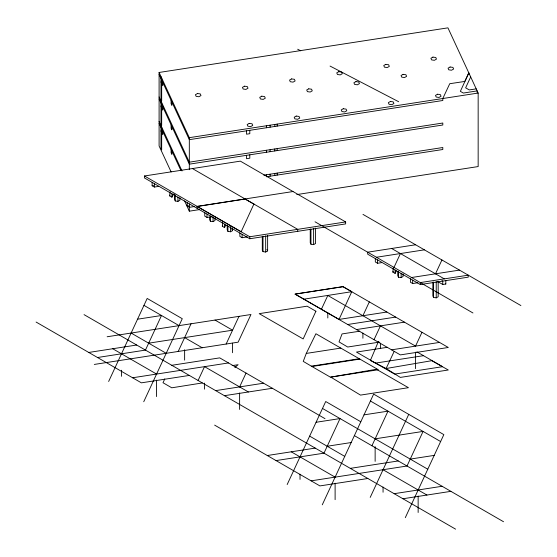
<?xml version="1.0" encoding="UTF-8"?>
<svg xmlns="http://www.w3.org/2000/svg" width="557" height="557" viewBox="0 0 557 557"><rect width="100%" height="100%" fill="white"/><g stroke="black" fill="none" stroke-linecap="round" stroke-linejoin="round"><path stroke-width="0.84" d="M335.112 499.65L335.112 483.198M359.265 358.736L311.321 366.151L330.392 377.159L378.335 369.744L315.91 333.747L306.28 353.423L303.259 361.389L311.934 366.506L359.878 359.091M378.44 341.406L370.384 360.497L386.105 368.518L400.351 377.409L448.294 369.994L431.814 360.685L386.105 368.518L394.21 351.328M351.773 291.687L339.032 319.384L295.064 294.11L342.98 286.632L351.773 291.687L303.844 299.179M468.841 74.652L468.813 72.89L460.367 91.341L463.34 93.054L477.154 90.895L477.154 92.587M161.224 82.408L161.593 78.245L161.224 82.408L162.735 85.667L162.735 82.29M161.224 106.909L161.593 102.746L161.224 106.909L162.735 110.168L162.735 106.791M161.224 131.41L161.593 127.247L161.224 131.41L162.735 134.669L162.735 131.292M170.031 191.754L169.676 195.89L171.932 197.185L173.436 193.947M169.676 195.89L170.031 195.131M108.643 381.482L147.18 298.448L182.271 318.708L143.734 401.743M222.675 222.152L222.32 226.281L224.575 227.583L225.696 225.153M222.32 226.281L222.675 225.529M164.788 378.892L163.006 382.736L171.779 387.804L202.288 382.958M178.198 351.453L191.044 323.777M198.097 380.487L204.523 366.645L248.387 391.975M226.142 344.038L238.988 316.355M239.614 386.913L246.041 373.072M321.389 309.309L327.808 295.468L415.55 346.12L421.969 332.285M470.686 76.929L465.638 87.832L469.286 89.935L476.214 88.869M362.906 315.728L369.326 301.894M287.175 484.555L325.706 401.52L360.804 421.781M393.221 267.973L392.873 272.101L395.122 273.403L396.25 270.974M393.994 267.388L400.42 253.546M392.873 272.101L393.221 271.35M374.032 339.7L380.452 325.859M322.266 504.816L373.65 394.105L443.838 434.627L405.301 517.662M435.511 273.807L441.938 259.973M371.93 445.753L387.985 411.157L364.013 414.861M370.21 497.401L408.741 414.366M468.813 72.89L464.823 81.433L449.743 83.717L442.808 98.512L442.808 100.504L189.317 139.661L159.1 74.45M234.838 367.495L238.124 364.696L232.137 365.622M174.564 194.289L174.564 199.434L175.281 200.973L177.941 201.383L179.89 200.255L179.89 197.686M209.662 217.126L209.662 219.695L210.372 221.233L213.039 221.644L214.988 220.516L214.988 217.947M227.207 225.536L227.207 229.825L227.917 231.364L230.584 231.775L232.534 230.654L232.534 228.078M262.298 236.37L262.298 250.086L263.015 251.625L265.675 252.036L267.625 250.915L267.625 235.479M310.242 228.955L310.242 242.671L310.952 244.21L313.619 244.62L315.568 243.5L315.568 228.064M397.754 271.363L397.754 275.652L398.471 277.191L401.131 277.602L403.08 276.474L403.08 273.905M432.852 282.197L432.852 295.913L433.562 297.452L436.228 297.863L438.178 296.735L438.178 281.306M171.117 171.897L159.1 145.969L159.1 72.466L447.939 27.85L478.157 93.054L478.157 166.564L296.77 194.581M159.1 72.466L189.317 137.67L478.157 93.054M144.486 175.977L240.366 161.14L345.646 221.93L345.646 223.914L249.766 238.751L144.486 177.962L144.486 175.977L249.766 236.76L345.646 221.93M152.131 182.383L152.131 185.76L153.537 185.537M152.131 185.76L154.386 187.055L158.299 186.449M263.823 175.163L442.808 147.521L442.808 149.506L266.392 176.757M187.229 202.644L187.229 206.02L188.628 205.805M187.229 206.02L189.477 207.315L194.699 206.508M293.01 191.538L197.129 206.368L197.129 208.36M184.583 200.966L189.317 211.173L199.636 209.585M204.774 212.774L204.774 216.151L207.023 217.446L212.252 216.638M239.872 233.035L239.872 236.412L242.121 237.714L247.343 236.906M415.613 244.774L367.676 252.189L367.676 254.18L420.319 284.571L468.256 277.156L468.256 275.165L420.319 282.587L420.319 284.571M376.448 257.257L424.385 249.842M375.321 258.594L375.321 261.971L377.576 263.273L381.489 262.667M137.544 319.203L161.516 315.499L145.461 350.095L97.517 357.51M411.539 277.518L459.483 270.103M410.418 278.855L410.418 282.232L412.667 283.534L417.889 282.726M437.858 281.654L442.752 284.481L445.823 284L445.823 280.624L445.349 280.352M107.153 336.755L250.97 314.503L238.124 342.179L94.307 364.431M88.744 352.449L136.681 345.027M148.67 343.175L232.561 330.197L215.016 320.066M338.935 319.44L386.878 312.024M347.707 324.501L395.651 317.086M356.48 329.57L404.424 322.155M359.738 331.199L342.054 333.928L339.032 341.901L347.707 347.018L379.387 342.116M171.779 365.288L219.716 357.873L325.003 418.662M132.615 377.771L228.495 362.941M306.28 353.423L340.807 348.083M189.324 375.425L141.387 382.84L36.101 322.05M387.303 347.317L356.48 352.08L394.621 374.102L442.564 366.687L416.894 351.864M391.578 349.831L439.515 342.416M375.55 363.094L423.494 355.679M215.65 390.617L263.586 383.202M224.422 395.686L272.359 388.271M316.077 422.276L340.042 418.572L323.986 453.168L276.049 460.583M267.276 455.522L315.213 448.1M327.196 446.248L351.168 442.543M375.139 438.832L423.076 431.417L407.021 466.014L311.14 480.844M350.311 468.367L398.248 460.945M410.237 459.093L434.202 455.389M367.857 478.498L319.913 485.913L214.633 425.123M394.175 493.69L442.119 486.275M402.948 498.759L450.892 491.344M297.682 49.232L300.766 50.833M330.057 66.067L398.666 101.729M362.969 214.382L520.899 305.563M391.648 248.485L444.284 278.876M441.931 280.631L442.752 281.104L442.752 284.481M445.349 283.729L445.823 284M315.032 221.797L472.956 312.978M192.423 168.562L297.71 229.345L297.71 231.336M370.44 401.026L440.629 441.548M143.964 305.368L179.062 325.629M322.496 408.441L427.783 469.224M184.625 337.612L202.17 347.742M354.377 435.623L503.535 521.735M383.056 469.725L426.92 495.048M131.118 333.044L166.216 353.305M309.65 436.117L344.748 456.378M84.044 314.635L455.591 529.15M112.716 348.738L156.58 374.067M291.241 451.811L335.112 477.14M266.914 249.376L267.625 250.915M231.816 229.115L232.534 230.654M159.1 96.967L189.317 162.171L442.808 123.02L442.808 125.005L189.317 164.162L159.1 98.958M159.1 121.468L182.035 170.964M159.1 123.459L180.941 170.595M436.228 281.57L436.228 297.863M433.562 282.016L433.562 297.452M418.147 496.043L418.147 512.496M415.55 352.184L415.55 368.637M412.667 280.157L412.667 283.534M401.131 273.313L401.131 277.602M398.471 271.189L398.471 277.191M395.122 270.027L395.122 273.403M383.056 487.041L383.056 492.235M380.452 343.182L380.452 348.376M377.576 259.896L377.576 263.273M375.139 446.623L375.139 461.349M362.906 333.051L362.906 338.245M327.808 312.783L327.808 317.984M313.619 228.37L313.619 244.62M310.952 229.637L310.952 244.21M300.021 474.195L300.021 479.389M277.177 124.1L277.177 126.091M277.177 148.601L277.177 150.592M277.177 173.102L277.177 175.093M274.796 124.469L274.796 126.453M274.796 148.97L274.796 150.954M274.796 173.471L274.796 175.462M270.11 125.193L270.11 127.177M270.11 149.694L270.11 151.678M270.11 174.195L270.11 176.186M266.392 125.764L266.392 127.755M266.392 150.265L266.392 152.256M266.392 174.766L266.392 176.096M265.675 235.792L265.675 252.036M263.015 236.196L263.015 251.625M249.794 130.317L249.794 133.694L246.542 134.195L246.542 130.818M249.794 154.818L249.794 158.195L246.542 158.696L246.542 155.319M249.766 236.76L249.766 238.751M242.121 234.337L242.121 237.714M239.614 392.97L239.614 409.423M232.561 343.182L232.561 352.713M230.584 226.629L230.584 231.775M227.917 226.219L227.917 231.364M224.575 224.199L224.575 227.583M213.039 217.355L213.039 221.644M210.372 216.088L210.372 221.233M207.023 214.069L207.023 217.446M204.523 383.098L204.523 389.162M189.477 203.939L189.477 207.315M189.317 137.67L189.317 169.669M189.317 206.849L189.317 211.173M184.625 349.733L184.625 360.128M177.941 197.094L177.941 201.383M175.281 194.971L175.281 200.973M171.848 101.966L171.848 105.343L171.096 103.72L171.096 100.344M171.848 126.467L171.848 129.844L171.096 128.221L171.096 124.845M171.848 150.975L171.848 154.352L171.096 152.722L171.096 149.346M171.932 193.808L171.932 197.185M156.58 380.125L156.58 396.577M154.386 183.678L154.386 187.055M121.489 370.252L121.489 376.316M253.888 204.085L241.139 231.782L197.178 206.508L245.094 199.03L253.888 204.085M315.91 311.231L303.161 338.928L259.2 313.654L307.116 306.176L315.91 311.231M197.47 93.527L195.444 94.697L196.12 96.333L198.919 96.744L200.98 95.553L200.304 93.91L197.47 93.527M244.481 86.189L242.455 87.365L243.131 89.002L245.929 89.412L247.997 88.222L247.322 86.579L244.481 86.189M261.776 96.173L259.75 97.343L260.425 98.986L263.224 99.397L265.285 98.206L264.61 96.563L261.776 96.173M291.59 78.92L289.563 80.09L290.239 81.726L293.038 82.137L295.106 80.946L294.423 79.31L291.59 78.92M308.738 88.821L306.712 89.99L307.394 91.627L310.193 92.037L312.254 90.847L311.579 89.211L308.738 88.821M249.209 123.396L247.183 124.566L247.865 126.202L250.664 126.613L252.725 125.422L252.049 123.786L249.209 123.396M338.781 71.686L336.755 72.856L337.431 74.492L340.23 74.903L342.297 73.712L341.615 72.076L338.781 71.686M296.227 116.065L294.2 117.235L294.876 118.871L297.675 119.282L299.736 118.091L299.06 116.455L296.227 116.065M355.937 81.594L353.911 82.763L354.586 84.399L357.392 84.81L359.453 83.62L358.778 81.976L355.937 81.594M385.792 64.354L383.766 65.524L384.441 67.16L387.247 67.571L389.308 66.38L388.633 64.744L385.792 64.354M343.265 108.74L341.239 109.91L341.914 111.546L344.713 111.957L346.781 110.766L346.106 109.13L343.265 108.74M403.087 74.339L401.061 75.508L401.736 77.145L404.535 77.555L406.596 76.365L405.921 74.729L403.087 74.339M432.942 57.099L430.916 58.269L431.591 59.905L434.39 60.316L436.458 59.126L435.783 57.489L432.942 57.099M390.387 101.478L388.361 102.648L389.037 104.284L391.836 104.695L393.903 103.505L393.228 101.868L390.387 101.478M450.098 67.007L448.072 68.177L448.754 69.813L451.553 70.224L453.614 69.033L452.938 67.397L450.098 67.007M437.537 94.224L435.511 95.393L436.187 97.036L438.986 97.447L441.047 96.257L440.371 94.613L437.537 94.224M376.448 369.277L330.74 377.11L360.497 395.108L408.434 387.693L376.448 369.277M343.008 286.695L295.064 294.11L400.351 354.9L448.294 347.477L343.008 286.695M161.669 78.433L160.994 76.796L160.994 99.306L161.669 100.942L161.669 78.433M161.669 102.934L160.994 101.297L160.994 123.807L161.669 125.443L161.669 102.934M161.669 127.435L160.994 125.798L160.994 148.308L161.669 149.951L161.669 127.435"/></g></svg>
